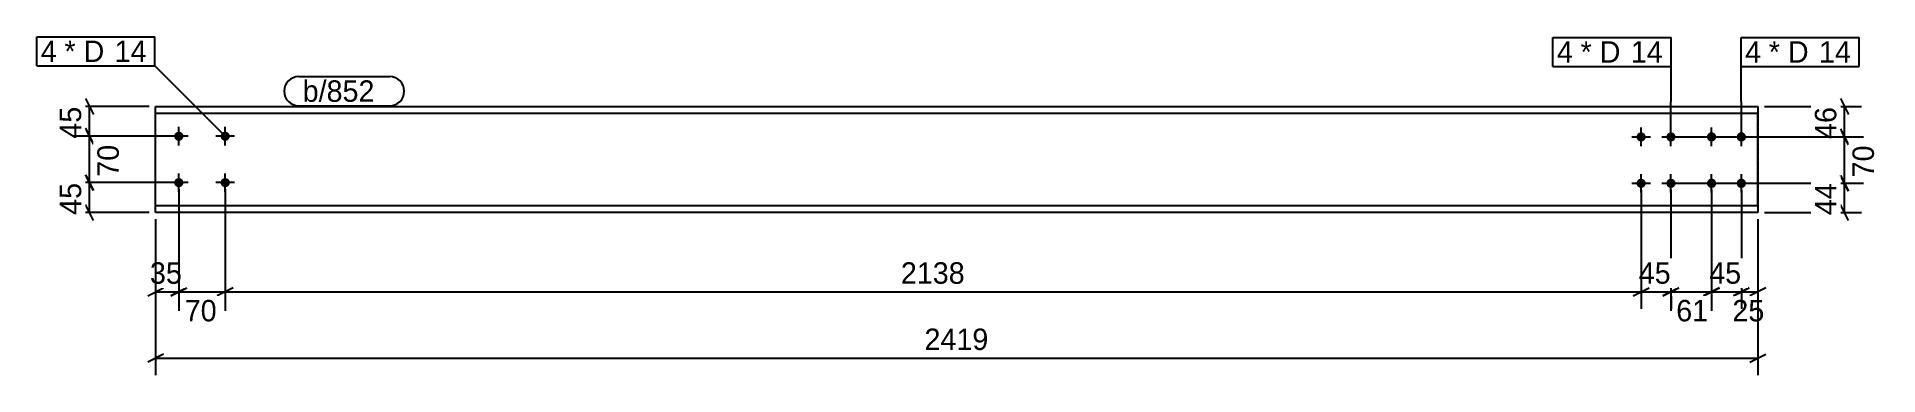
# Model space of a CAD drawing. Header units: millimetres. Extents: x 32 to 2812, y 32 to 543.
import ezdxf

# ---------------------------------------------------------------- set-up
doc = ezdxf.new("R2010")
doc.units = ezdxf.units.MM
doc.linetypes.add('DXK_LINE_DOT4', pattern=[0.9408, 0.4704, -0.4704])
doc.styles.add('Comic Sans MS', font='COMIC.TTF', dxfattribs={"height": 0.2})

msp = doc.modelspace()

# ---------------------------------------------------------------- hatches: boundary and pattern name
at = {"linetype": 'Continuous'}
for points in [[(239.4, 392.6, -1), (253.4, 392.6, -1)], [(309.4, 392.6, -1), (323.4, 392.6, -1)], [(2447.3, 391.6, -1), (2461.3, 391.6, -1)], [(2492.3, 391.6, -1), (2506.3, 391.6, -1)], [(2567.6, 391.6), (2567.5, 390.1), (2567, 388.8), (2566.3, 387.5), (2565.3, 386.4), (2564.1, 385.5), (2562.8, 384.9), (2561.4, 384.6), (2559.9, 384.6), (2558.5, 384.9), (2557.1, 385.5), (2555.9, 386.4), (2555, 387.5), (2554.2, 388.8), (2553.8, 390.1), (2553.6, 391.6), (2553.8, 393.1), (2554.2, 394.4), (2555, 395.7), (2555.9, 396.8), (2557.1, 397.7), (2558.5, 398.3), (2559.9, 398.6), (2561.4, 398.6), (2562.8, 398.3), (2564.1, 397.7), (2565.3, 396.8), (2566.3, 395.7), (2567, 394.4), (2567.5, 393.1)], [(2612.6, 391.6), (2612.5, 390.1), (2612, 388.8), (2611.3, 387.5), (2610.3, 386.4), (2609.1, 385.5), (2607.8, 384.9), (2606.4, 384.6), (2604.9, 384.6), (2603.5, 384.9), (2602.1, 385.5), (2600.9, 386.4), (2600, 387.5), (2599.2, 388.8), (2598.8, 390.1), (2598.6, 391.6), (2598.8, 393.1), (2599.2, 394.4), (2600, 395.7), (2600.9, 396.8), (2602.1, 397.7), (2603.5, 398.3), (2604.9, 398.6), (2606.4, 398.6), (2607.8, 398.3), (2609.1, 397.7), (2610.3, 396.8), (2611.3, 395.7), (2612, 394.4), (2612.5, 393.1)], [(239.4, 322.6, -1), (253.4, 322.6, -1)], [(309.4, 322.6, -1), (323.4, 322.6, -1)], [(2447.3, 321.6, -1), (2461.3, 321.6, -1)], [(2492.3, 321.6, -1), (2506.3, 321.6, -1)], [(2567.6, 321.6), (2567.5, 320.1), (2567, 318.8), (2566.3, 317.5), (2565.3, 316.4), (2564.1, 315.5), (2562.8, 314.9), (2561.4, 314.6), (2559.9, 314.6), (2558.5, 314.9), (2557.1, 315.5), (2555.9, 316.4), (2555, 317.5), (2554.2, 318.8), (2553.8, 320.1), (2553.6, 321.6), (2553.8, 323.1), (2554.2, 324.4), (2555, 325.7), (2555.9, 326.8), (2557.1, 327.7), (2558.5, 328.3), (2559.9, 328.6), (2561.4, 328.6), (2562.8, 328.3), (2564.1, 327.7), (2565.3, 326.8), (2566.3, 325.7), (2567, 324.4), (2567.5, 323.1)], [(2612.6, 321.6), (2612.5, 320.1), (2612, 318.8), (2611.3, 317.5), (2610.3, 316.4), (2609.1, 315.5), (2607.8, 314.9), (2606.4, 314.6), (2604.9, 314.6), (2603.5, 314.9), (2602.1, 315.5), (2600.9, 316.4), (2600, 317.5), (2599.2, 318.8), (2598.8, 320.1), (2598.6, 321.6), (2598.8, 323.1), (2599.2, 324.4), (2600, 325.7), (2600.9, 326.8), (2602.1, 327.7), (2603.5, 328.3), (2604.9, 328.6), (2606.4, 328.6), (2607.8, 328.3), (2609.1, 327.7), (2610.3, 326.8), (2611.3, 325.7), (2612, 324.4), (2612.5, 323.1)]]:
    msp.add_hatch(color=3, dxfattribs=at).paths.add_polyline_path(points)

# ---------------------------------------------------------------- linework, layer by layer
at = {"color": 7, "linetype": 'Continuous'}
for p, q in [((210.3, 498.7), (210.3, 542.7)), ((2499.6, 497.7), (2499.6, 541.7)), ((2783.6, 497.7), (2783.6, 541.7)), ((316.4, 392.6), (210.3, 498.7)), ((2499.3, 391.6), (2499.6, 497.7)), ((211.4, 277.6), (211.4, 437.6)), ((211.4, 437.6), (2630.6, 437.6)), ((2630.6, 427.1), (211.4, 427.1)), ((2630.6, 437.6), (2630.6, 427.1)), ((2630.6, 288.1), (2630.6, 427.1)), ((211.4, 288.1), (2630.6, 288.1)), ((2630.6, 288.1), (2630.6, 277.6)), ((2630.6, 277.6), (211.4, 277.6))]:
    msp.add_line(p, q, dxfattribs=at)
at = {"color": 8, "linetype": 'Continuous'}
for p, q in [((105.4, 449.6), (117.4, 425.6)), ((2755.4, 449.6), (2767.4, 425.6)), ((201.4, 437.6), (83, 437.6)), ((111.4, 392.6), (111.4, 437.6)), ((2640.6, 437.6), (2787, 437.6)), ((2761.4, 391.6), (2761.4, 437.6)), ((236.4, 392.6), (83, 392.6)), ((117.4, 380.6), (105.4, 404.6)), ((2509.3, 391.6), (2787, 391.6)), ((2767.4, 379.6), (2755.4, 403.6)), ((117.4, 310.6), (105.4, 334.6)), ((236.4, 322.6), (85.8, 322.6)), ((246.4, 312.6), (246.4, 132)), ((316.4, 312.6), (316.4, 132)), ((316.4, 312.6), (316.4, 129.2)), ((2454.3, 311.6), (2454.3, 132)), ((2499.3, 311.6), (2499.3, 129.2)), ((2509.3, 321.6), (2789.8, 321.6)), ((2560.6, 311.6), (2560.6, 132)), ((2605.6, 311.6), (2605.6, 129.2)), ((2767.4, 309.6), (2755.4, 333.6)), ((117.4, 265.6), (105.4, 289.6)), ((2767.4, 265.6), (2755.4, 289.6)), ((201.4, 277.6), (83, 277.6)), ((211.4, 267.6), (211.4, 132)), ((2630.6, 267.6), (2630.6, 129.2)), ((2640.6, 277.6), (2787, 277.6)), ((199.4, 151.6), (223.4, 163.6)), ((211.4, 157.6), (246.4, 157.6)), ((258.4, 163.6), (234.4, 151.6)), ((328.4, 163.6), (304.4, 151.6)), ((328.4, 163.6), (304.4, 151.6)), ((2442.3, 151.6), (2466.3, 163.6)), ((2487.3, 151.6), (2511.3, 163.6)), ((2593.6, 151.6), (2617.6, 163.6)), ((2605.6, 157.6), (2630.6, 157.6)), ((2642.6, 163.6), (2618.6, 151.6)), ((223.4, 63.6), (199.4, 51.6)), ((211.4, 57.6), (2630.6, 57.6)), ((2618.6, 51.6), (2642.6, 63.6))]:
    msp.add_line(p, q, dxfattribs=at)
at = {"color": 7, "linetype": 'DXK_LINE_DOT4'}
for p, q in [((2630.6, 437.6), (2630.6, 437.6)), ((2630.6, 437.6), (2630.6, 277.6)), ((2630.6, 288.1), (2630.6, 288.1))]:
    msp.add_line(p, q, dxfattribs=at)
at = {"color": 3, "linetype": 'Continuous'}
for p, q in [((260.4, 392.6), (232.4, 392.6)), ((246.4, 378.6), (246.4, 406.6)), ((330.4, 392.6), (302.4, 392.6)), ((316.4, 378.6), (316.4, 406.6)), ((2440.3, 391.6), (2468.3, 391.6)), ((2454.3, 377.6), (2454.3, 405.6)), ((2485.3, 391.6), (2513.3, 391.6)), ((2499.3, 377.6), (2499.3, 405.6)), ((2546.6, 391.6), (2574.6, 391.6)), ((2560.6, 377.6), (2560.6, 405.6)), ((2591.6, 391.6), (2619.6, 391.6)), ((2605.6, 377.6), (2605.6, 405.6)), ((246.4, 308.6), (246.4, 336.6)), ((316.4, 308.6), (316.4, 336.6)), ((2454.3, 307.6), (2454.3, 335.6)), ((2499.3, 307.6), (2499.3, 335.6)), ((2560.6, 307.6), (2560.6, 335.6)), ((2605.6, 307.6), (2605.6, 335.6)), ((260.4, 322.6), (232.4, 322.6)), ((330.4, 322.6), (302.4, 322.6)), ((2440.3, 321.6), (2468.3, 321.6)), ((2485.3, 321.6), (2513.3, 321.6)), ((2546.6, 321.6), (2574.6, 321.6)), ((2591.6, 321.6), (2619.6, 321.6))]:
    msp.add_line(p, q, dxfattribs=at)

# ---------------------------------------------------------------- wipeouts: each hides what was drawn before it
at = {"color": 0}
for points in [[(64.1, 504.7), (64.1, 536.7), (38, 536.7), (38, 504.7)], [(2353.3, 503.7), (2353.3, 535.7), (2327.2, 535.7), (2327.2, 503.7)], [(2637.4, 503.7), (2637.4, 535.7), (2611.3, 535.7), (2611.3, 503.7)]]:
    msp.add_wipeout(points, dxfattribs=at)

# ---------------------------------------------------------------- next in the draw order: wipeouts: each hides what was drawn before it
for points in [[(64.1, 504.7), (64.1, 536.7), (38, 536.7), (38, 504.7)], [(2353.3, 503.7), (2353.3, 535.7), (2327.2, 535.7), (2327.2, 503.7)], [(2637.4, 503.7), (2637.4, 535.7), (2611.3, 535.7), (2611.3, 503.7)], [(558.8, 444.6), (558.8, 476.6), (433.4, 476.6), (433.4, 444.6)], [(105.4, 447.6), (60.6, 447.6), (60.6, 382.6), (105.4, 382.6)], [(2755.4, 447.1), (2710.6, 447.1), (2710.6, 382.1), (2755.4, 382.1)], [(261.4, 163.6), (261.4, 208.4), (196.4, 208.4), (196.4, 163.6)], [(2650.6, 106.8), (2650.6, 151.6), (2585.7, 151.6), (2585.7, 106.8)], [(1476.1, 63.6), (1476.1, 108.4), (1365.9, 108.4), (1365.9, 63.6)]]:
    msp.add_wipeout(points, dxfattribs=at)

# ---------------------------------------------------------------- next in the draw order: linework, layer by layer
at = {"color": 7, "linetype": 'Continuous'}
for p, q in [((32, 498.7), (32, 542.7)), ((2321.2, 497.7), (2321.2, 541.7)), ((2605.3, 497.7), (2605.3, 541.7)), ((2605.6, 391.6), (2605.3, 497.7))]:
    msp.add_line(p, q, dxfattribs=at)
at = {"color": 8, "linetype": 'Continuous'}
for p, q in [((236.4, 392.6), (85.8, 392.6)), ((105.4, 404.6), (117.4, 380.6)), ((111.4, 322.6), (111.4, 392.6)), ((2509.3, 391.6), (2789.8, 391.6)), ((2755.4, 403.6), (2767.4, 379.6)), ((2761.4, 321.6), (2761.4, 391.6)), ((246.4, 312.6), (246.4, 129.2)), ((2605.6, 311.6), (2605.6, 132)), ((211.4, 267.6), (211.4, 32)), ((2630.6, 267.6), (2630.6, 32)), ((234.4, 151.6), (258.4, 163.6)), ((246.4, 157.6), (316.4, 157.6)), ((2548.6, 151.6), (2572.6, 163.6)), ((2560.6, 157.6), (2605.6, 157.6)), ((2617.6, 163.6), (2593.6, 151.6))]:
    msp.add_line(p, q, dxfattribs=at)

# ---------------------------------------------------------------- next in the draw order: texts
at = {"color": 3, "style": 'Comic Sans MS'}
for s, p in [('45', (99, 389)), ('46', (2749, 388.5))]:
    msp.add_text(s, height=32.38, rotation=90.0002, dxfattribs=at).set_placement(p)
for s, p in [('35', (202.8, 170)), ('25', (2592.1, 113.2)), ('2419', (1372.3, 70))]:
    msp.add_text(s, height=32.38, dxfattribs=at).set_placement(p)

# ---------------------------------------------------------------- next in the draw order: wipeouts: each hides what was drawn before it
at = {"color": 0}
for points in [[(139.9, 504.7), (139.9, 536.7), (73.7, 536.7), (73.7, 504.7)], [(2429.1, 503.7), (2429.1, 535.7), (2362.9, 535.7), (2362.9, 503.7)], [(2713.2, 503.7), (2713.2, 535.7), (2647, 535.7), (2647, 503.7)], [(558.8, 444.6), (558.8, 476.6), (433.4, 476.6), (433.4, 444.6)]]:
    msp.add_wipeout(points, dxfattribs=at)

# ---------------------------------------------------------------- next in the draw order: linework, layer by layer
at = {"color": 7, "linetype": 'Continuous'}
for p, q in [((427.4, 482.6), (564.8, 482.6)), ((427.4, 438.6), (564.8, 438.6))]:
    msp.add_line(p, q, dxfattribs=at)
for centre, start, end in [((427.4, 460.6), 90, 270), ((564.8, 460.6), 270, 90)]:
    msp.add_arc(centre, 22, start, end, dxfattribs=at)

# ---------------------------------------------------------------- next in the draw order: texts
at = {"color": 3, "style": 'Comic Sans MS'}
msp.add_text('b/852', height=32.38, dxfattribs=at).set_placement((433.4, 444.6))

# ---------------------------------------------------------------- next in the draw order: wipeouts: each hides what was drawn before it
at = {"color": 0}
for points in [[(139.9, 504.7), (139.9, 536.7), (73.7, 536.7), (73.7, 504.7)], [(2429.1, 503.7), (2429.1, 535.7), (2362.9, 535.7), (2362.9, 503.7)], [(2713.2, 503.7), (2713.2, 535.7), (2647, 535.7), (2647, 503.7)], [(162.2, 390.1), (117.4, 390.1), (117.4, 325.1), (162.2, 325.1)], [(2812.2, 389.1), (2767.4, 389.1), (2767.4, 324.1), (2812.2, 324.1)], [(2615.6, 163.6), (2615.6, 208.4), (2550.7, 208.4), (2550.7, 163.6)]]:
    msp.add_wipeout(points, dxfattribs=at)

# ---------------------------------------------------------------- next in the draw order: linework, layer by layer
at = {"color": 8, "linetype": 'Continuous'}
for p, q in [((105.4, 334.6), (117.4, 310.6)), ((236.4, 322.6), (83, 322.6)), ((111.4, 277.6), (111.4, 322.6)), ((2509.3, 321.6), (2787, 321.6)), ((2560.6, 311.6), (2560.6, 129.2)), ((2755.4, 333.6), (2767.4, 309.6)), ((2761.4, 277.6), (2761.4, 321.6)), ((2499.3, 157.6), (2560.6, 157.6)), ((2572.6, 163.6), (2548.6, 151.6))]:
    msp.add_line(p, q, dxfattribs=at)

# ---------------------------------------------------------------- next in the draw order: texts
at = {"color": 3, "style": 'Comic Sans MS'}
for s, height, p in [('4', 32.4, (38, 504.7)), ('* D', 32.38, (73.7, 504.7)), ('4', 32.4, (2327.2, 503.7)), ('* D', 32.38, (2362.9, 503.7)), ('4', 32.4, (2611.3, 503.7)), ('* D', 32.38, (2647, 503.7)), ('45', 32.38, (2557.1, 170))]:
    msp.add_text(s, height=height, dxfattribs=at).set_placement(p)
for p in [(155.8, 331.5), (2805.8, 330.5)]:
    msp.add_text('70', height=32.38, rotation=90.0002, dxfattribs=at).set_placement(p)

# ---------------------------------------------------------------- next in the draw order: wipeouts: each hides what was drawn before it
at = {"color": 0}
for points in [[(194.7, 504.7), (194.7, 536.7), (149.5, 536.7), (149.5, 504.7)], [(2484, 503.7), (2484, 535.7), (2438.7, 535.7), (2438.7, 503.7)], [(2768, 503.7), (2768, 535.7), (2722.8, 535.7), (2722.8, 503.7)]]:
    msp.add_wipeout(points, dxfattribs=at)

# ---------------------------------------------------------------- next in the draw order: wipeouts: each hides what was drawn before it
for points in [[(194.7, 504.7), (194.7, 536.7), (149.5, 536.7), (149.5, 504.7)], [(2484, 503.7), (2484, 535.7), (2438.7, 535.7), (2438.7, 503.7)], [(2768, 503.7), (2768, 535.7), (2722.8, 535.7), (2722.8, 503.7)], [(105.4, 332.6), (60.6, 332.6), (60.6, 267.6), (105.4, 267.6)], [(2755.4, 332.1), (2710.6, 332.1), (2710.6, 267.1), (2755.4, 267.1)], [(2559, 106.8), (2559, 151.6), (2500.9, 151.6), (2500.9, 106.8)]]:
    msp.add_wipeout(points, dxfattribs=at)

# ---------------------------------------------------------------- next in the draw order: linework, layer by layer
at = {"color": 7, "linetype": 'Continuous'}
for p, q in [((32, 542.7), (210.3, 542.7)), ((2321.2, 541.7), (2499.6, 541.7)), ((2605.3, 541.7), (2783.6, 541.7)), ((32, 498.7), (210.3, 498.7)), ((2321.2, 497.7), (2499.6, 497.7)), ((2605.3, 497.7), (2783.6, 497.7))]:
    msp.add_line(p, q, dxfattribs=at)
at = {"color": 8, "linetype": 'Continuous'}
for p, q in [((2499.3, 311.6), (2499.3, 132)), ((2454.3, 157.6), (2499.3, 157.6)), ((2511.3, 163.6), (2487.3, 151.6))]:
    msp.add_line(p, q, dxfattribs=at)

# ---------------------------------------------------------------- next in the draw order: texts
at = {"color": 3, "style": 'Comic Sans MS'}
for s, p in [('14', (149.5, 504.7)), ('14', (2438.7, 503.7)), ('14', (2722.8, 503.7)), ('61', (2507.3, 113.2))]:
    msp.add_text(s, height=32.38, dxfattribs=at).set_placement(p)
for s, p in [('45', (99, 274)), ('44', (2749, 273.5))]:
    msp.add_text(s, height=32.38, rotation=90.0002, dxfattribs=at).set_placement(p)

# ---------------------------------------------------------------- next in the draw order: wipeouts: each hides what was drawn before it
at = {"color": 0}
msp.add_wipeout([(2509.2, 163.6), (2509.2, 208.4), (2444.3, 208.4), (2444.3, 163.6)], dxfattribs=at)

# ---------------------------------------------------------------- next in the draw order: linework, layer by layer
at = {"color": 8, "linetype": 'Continuous'}
for p, q in [((2454.3, 311.6), (2454.3, 132)), ((316.4, 157.6), (2454.3, 157.6)), ((2442.3, 151.6), (2466.3, 163.6))]:
    msp.add_line(p, q, dxfattribs=at)

# ---------------------------------------------------------------- next in the draw order: texts
at = {"color": 3, "style": 'Comic Sans MS'}
msp.add_text('45', height=32.38, dxfattribs=at).set_placement((2450.7, 170))

# ---------------------------------------------------------------- next in the draw order: wipeouts: each hides what was drawn before it
at = {"color": 0}
for points in [[(1440.4, 163.6), (1440.4, 208.4), (1330.2, 208.4), (1330.2, 163.6)], [(313.9, 106.8), (313.9, 151.6), (248.9, 151.6), (248.9, 106.8)]]:
    msp.add_wipeout(points, dxfattribs=at)

# ---------------------------------------------------------------- next in the draw order: texts
at = {"color": 3, "style": 'Comic Sans MS'}
for s, p in [('2138', (1336.6, 170)), ('70', (255.3, 113.2))]:
    msp.add_text(s, height=32.38, dxfattribs=at).set_placement(p)

doc.saveas('drawing.dxf')
